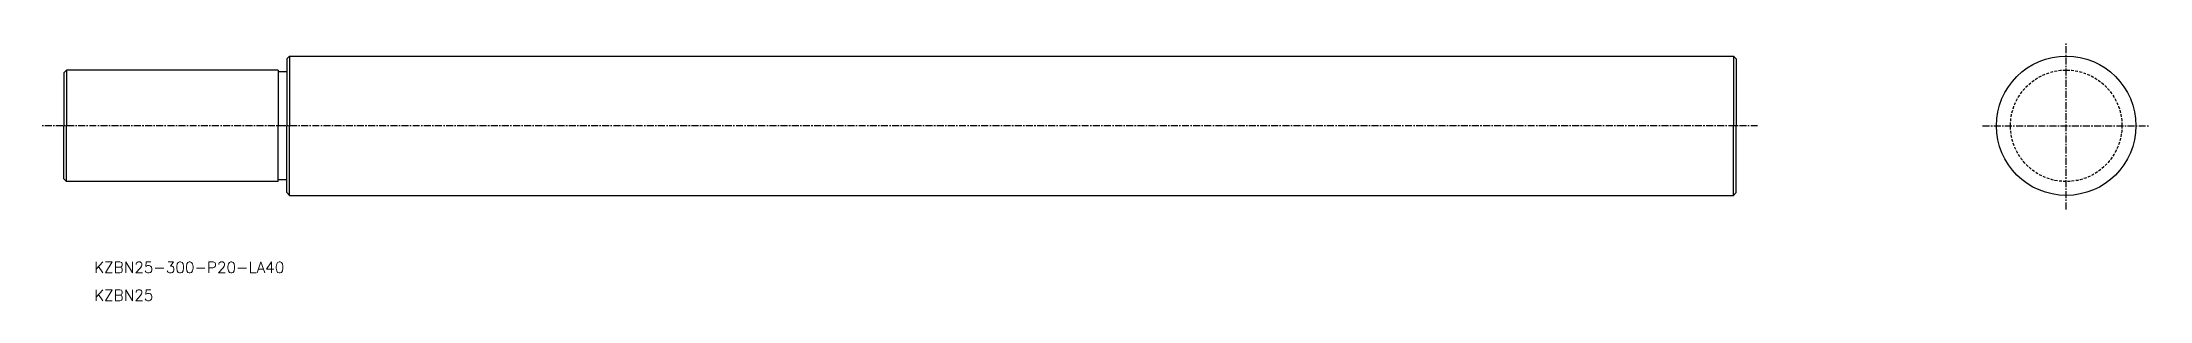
# Model space of a CAD drawing. Extents: x -24215 to -19844, y 30600 to 31991.
# Drawn here: x -24214.7 to -23836.7, y 31944.3 to 31990.7 of the extents above; entities outside this region: 1.
import ezdxf

# ---------------------------------------------------------------- set-up
doc = ezdxf.new("R2010")
doc.units = 0
doc.header["$PDMODE"] = 1
doc.linetypes.add('CENTER', pattern=[2, 1.25, -0.25, 0.25, -0.25])
doc.linetypes.add('DASHED', pattern=[0.75, 0.5, -0.25])
doc.layers.get('0').update_dxf_attribs({"linetype": 'CONTINUOUS'})
doc.layers.add('CENTER', color=1, linetype='CENTER')
doc.styles.add('MISUMI', font='txt.shx')

msp = doc.modelspace()

# ---------------------------------------------------------------- linework, layer by layer
at = {"color": 7, "linetype": 'CONTINUOUS'}
for p, q in [((-24170.87, 31987.7), (-24170.37, 31988.2)), ((-24170.37, 31988.2), (-23911.37, 31988.2)), ((-24170.37, 31988.2), (-24170.37, 31975.7)), ((-23911.37, 31988.2), (-23911.37, 31975.7)), ((-23910.87, 31987.7), (-23911.37, 31988.2)), ((-24210.87, 31985.2), (-24210.37, 31985.7)), ((-24210.87, 31985.2), (-24210.87, 31975.7)), ((-24172.37, 31985.7), (-24210.37, 31985.7)), ((-24210.37, 31985.7), (-24210.37, 31975.7)), ((-24172.37, 31985.7), (-24172.37, 31975.7)), ((-24170.87, 31985.4), (-24172.37, 31985.4)), ((-24170.87, 31987.7), (-24170.87, 31975.7)), ((-23910.87, 31987.7), (-23910.87, 31975.7)), ((-24210.87, 31966.2), (-24210.87, 31975.7)), ((-24210.37, 31965.7), (-24210.37, 31975.7)), ((-24172.37, 31965.7), (-24172.37, 31975.7)), ((-24170.87, 31963.7), (-24170.87, 31975.7)), ((-24170.37, 31963.2), (-24170.37, 31975.7)), ((-23911.37, 31963.2), (-23911.37, 31975.7)), ((-23910.87, 31963.7), (-23910.87, 31975.7)), ((-24210.87, 31966.2), (-24210.37, 31965.7)), ((-24172.37, 31965.7), (-24210.37, 31965.7)), ((-24170.87, 31966), (-24172.37, 31966)), ((-24170.87, 31963.7), (-24170.37, 31963.2)), ((-24170.37, 31963.2), (-23911.37, 31963.2)), ((-23910.87, 31963.7), (-23911.37, 31963.2))]:
    msp.add_line(p, q, dxfattribs=at)
msp.add_circle((-23851.67, 31975.7), 12.5, dxfattribs=at)
at = {"color": 3, "linetype": 'DASHED'}
msp.add_circle((-23851.67, 31975.7), 10, dxfattribs=at)
at = {"color": 7, "linetype": 'CONTINUOUS'}
msp.add_point((-19844.35, 30599.58), dxfattribs=at)
at = {"layer": 'CENTER', "color": 1, "linetype": 'CENTER'}
for p, q in [((-23851.67, 31960.7), (-23851.67, 31990.7)), ((-23907.02, 31975.7), (-24214.73, 31975.7)), ((-23866.67, 31975.7), (-23836.67, 31975.7))]:
    msp.add_line(p, q, dxfattribs=at)

# ---------------------------------------------------------------- texts
at = {"color": 7, "linetype": 'CONTINUOUS', "style": 'MISUMI'}
for s, p in [('KZBN25-300-P20-LA40', (-24205.41, 31949.28)), ('KZBN25', (-24205.41, 31944.28))]:
    msp.add_text(s, height=2, dxfattribs=at).set_placement(p)

doc.saveas('drawing.dxf')
